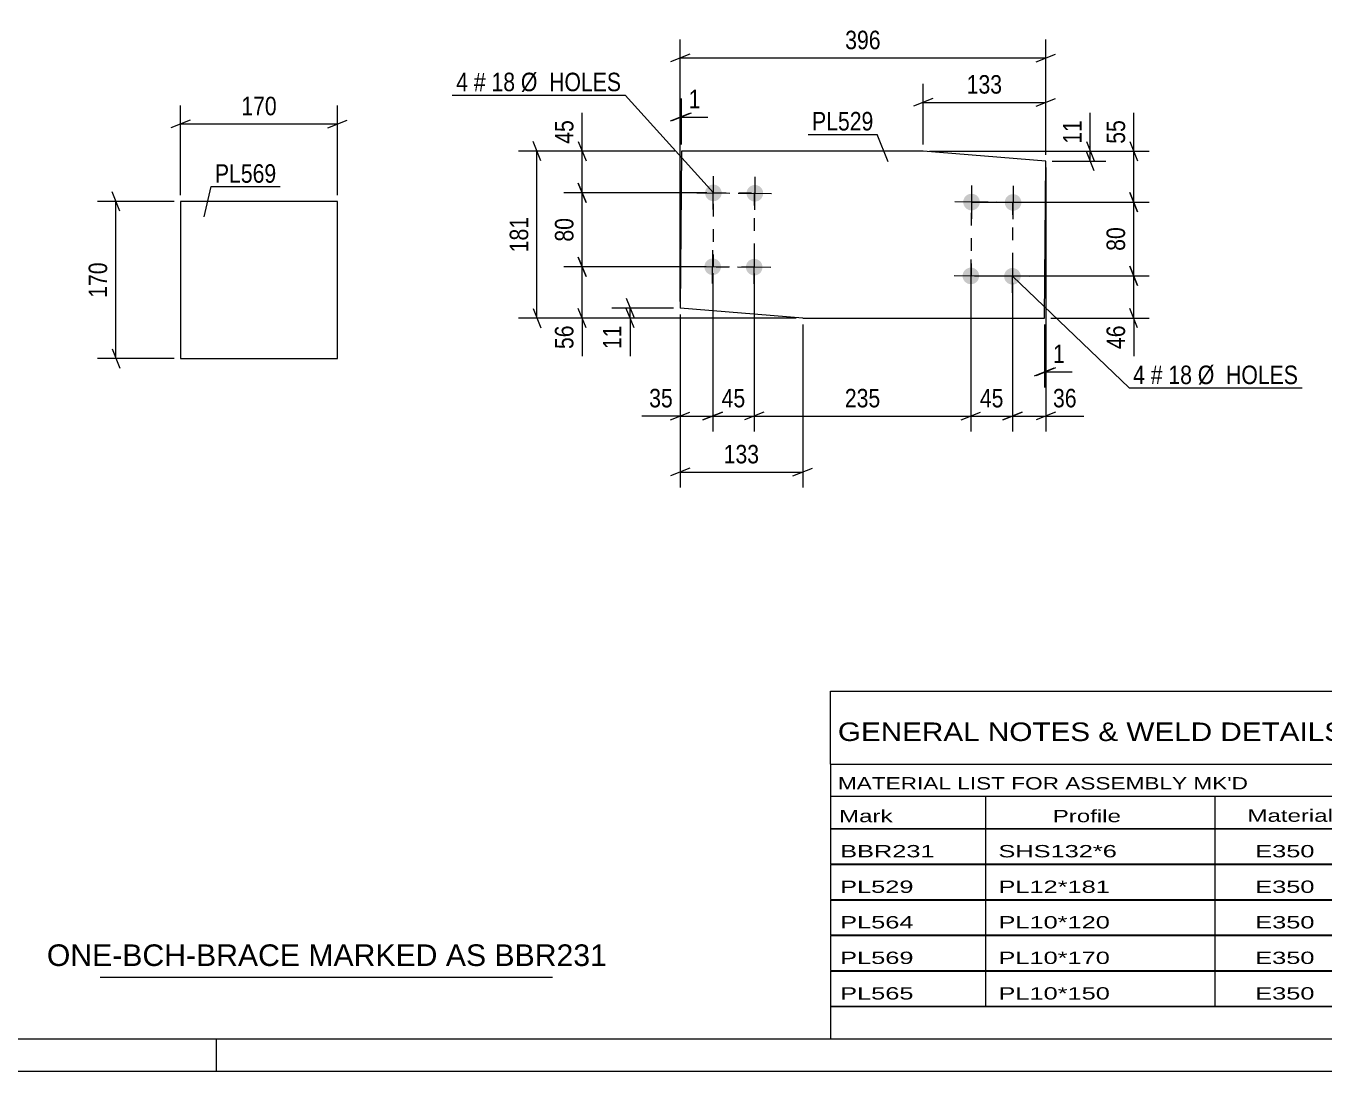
# Model space of a CAD drawing. Header units: millimetres. Extents: x 0 to 594, y 0 to 420.
# Drawn here: x 144.5 to 345.4, y 0 to 161.7 of the extents above; entities that cross this region are included whole.
import ezdxf

# ---------------------------------------------------------------- set-up
doc = ezdxf.new("R2010")
doc.units = ezdxf.units.MM
doc.linetypes.add('DXK_LINE_DOT2', pattern=[3.9198, 1.9599, -1.9599])
doc.styles.add('Arial', font='ARIAL.TTF', dxfattribs={"height": 0.2})
doc.styles.add('Arial Narrow', font='ARIALN.TTF', dxfattribs={"height": 0.2})

# ---------------------------------------------------------------- blocks, each defined once
blk = doc.blocks.new('Unknown-585637348-1126')
at = {"color": 5, "linetype": 'Continuous'}
for p, q in [((5, 5), (589, 5)), ((174, 0), (174, 5)), ((0, 0), (594, 0))]:
    blk.add_line(p, q, dxfattribs=at)
blk = doc.blocks.new('Part-585637348-6275 - 6274')
at = {"color": 2, "linetype": 'Continuous'}
for p, q in [((245.93, 142.33), (245.72, 118.05)), ((283.33, 142.33), (245.93, 142.33)), ((302.32, 140.77), (283.33, 142.33)), ((302.1, 116.48), (302.32, 140.77)), ((264.7, 116.48), (245.72, 118.05)), ((264.7, 116.48), (302.1, 116.48))]:
    blk.add_line(p, q, dxfattribs=at)
blk = doc.blocks.new('Bolt-585637348-6276 - 6274')
at = {"linetype": 'Continuous'}
for points in [[(290.82, 133.16, -1), (290.84, 135.73, -1)], [(297.25, 133.1, -1), (297.27, 135.67, -1)], [(290.72, 121.73, -1), (290.74, 124.3, -1)], [(297.15, 121.67, -1), (297.17, 124.24, -1)]]:
    blk.add_hatch(color=1, dxfattribs=at).paths.add_polyline_path(points)
at = {"color": 1, "linetype": 'Continuous'}
for p, q in [((290.85, 137.01), (290.81, 131.87)), ((297.28, 136.96), (297.24, 131.81)), ((293.4, 134.42), (288.26, 134.46)), ((299.83, 134.36), (294.69, 134.41)), ((290.75, 125.58), (290.71, 120.44)), ((297.18, 125.53), (297.14, 120.39)), ((293.3, 122.99), (288.16, 123.04)), ((299.73, 122.93), (294.59, 122.98))]:
    blk.add_line(p, q, dxfattribs=at)
blk = doc.blocks.new('Bolt-585637348-6277 - 6274')
at = {"linetype": 'Continuous'}
for points in [[(249.59, 135.87), (249.62, 136.14), (249.71, 136.39), (249.84, 136.62), (250.02, 136.82), (250.24, 136.98), (250.49, 137.09), (250.75, 137.14), (251.02, 137.14), (251.28, 137.08), (251.53, 136.97), (251.74, 136.81), (251.92, 136.61), (252.05, 136.37), (252.14, 136.12), (252.16, 135.85), (252.13, 135.58), (252.05, 135.33), (251.91, 135.09), (251.73, 134.9), (251.51, 134.74), (251.26, 134.63), (251, 134.58), (250.73, 134.58), (250.47, 134.64), (250.22, 134.75), (250.01, 134.91), (249.83, 135.11), (249.7, 135.35), (249.62, 135.6)], [(256.02, 135.81), (256.05, 136.08), (256.13, 136.34), (256.27, 136.57), (256.45, 136.77), (256.67, 136.92), (256.92, 137.03), (257.18, 137.08), (257.45, 137.08), (257.71, 137.02), (257.96, 136.91), (258.17, 136.75), (258.35, 136.55), (258.48, 136.32), (258.56, 136.06), (258.59, 135.79), (258.56, 135.52), (258.47, 135.27), (258.34, 135.04), (258.16, 134.84), (257.94, 134.68), (257.69, 134.58), (257.43, 134.52), (257.16, 134.53), (256.9, 134.58), (256.65, 134.7), (256.43, 134.85), (256.26, 135.06), (256.12, 135.29), (256.04, 135.55)], [(249.49, 124.44), (249.52, 124.71), (249.6, 124.96), (249.74, 125.2), (249.92, 125.39), (250.14, 125.55), (250.39, 125.66), (250.65, 125.71), (250.92, 125.71), (251.18, 125.65), (251.43, 125.54), (251.64, 125.38), (251.82, 125.18), (251.95, 124.94), (252.03, 124.69), (252.06, 124.42), (252.03, 124.15), (251.94, 123.9), (251.81, 123.67), (251.63, 123.47), (251.41, 123.31), (251.16, 123.21), (250.9, 123.15), (250.63, 123.15), (250.37, 123.21), (250.12, 123.32), (249.91, 123.48), (249.73, 123.68), (249.6, 123.92), (249.51, 124.18)], [(255.92, 124.39), (255.95, 124.65), (256.03, 124.91), (256.17, 125.14), (256.35, 125.34), (256.57, 125.49), (256.82, 125.6), (257.08, 125.65), (257.35, 125.65), (257.61, 125.59), (257.86, 125.48), (258.07, 125.32), (258.25, 125.12), (258.38, 124.89), (258.46, 124.63), (258.49, 124.36), (258.46, 124.1), (258.37, 123.84), (258.24, 123.61), (258.05, 123.41), (257.84, 123.26), (257.59, 123.15), (257.33, 123.09), (257.06, 123.1), (256.79, 123.16), (256.55, 123.27), (256.33, 123.43), (256.16, 123.63), (256.02, 123.86), (255.94, 124.12)]]:
    blk.add_hatch(color=1, dxfattribs=at).paths.add_polyline_path(points)
at = {"color": 1, "linetype": 'Continuous'}
for p, q in [((250.85, 133.29), (250.9, 138.43)), ((257.28, 133.23), (257.33, 138.37)), ((248.3, 135.88), (253.45, 135.84)), ((254.73, 135.83), (259.87, 135.78)), ((250.75, 121.86), (250.8, 127)), ((257.18, 121.8), (257.23, 126.95)), ((248.2, 124.45), (253.35, 124.41)), ((254.63, 124.4), (259.77, 124.35))]:
    blk.add_line(p, q, dxfattribs=at)
blk = doc.blocks.new('Part-585637348-1553 - 1537')
at = {"color": 2, "linetype": 'Continuous'}
for p, q in [((168.42, 134.52), (168.41, 110.23)), ((192.7, 134.52), (168.42, 134.52)), ((192.7, 110.23), (192.7, 134.52)), ((168.41, 110.23), (192.7, 110.23))]:
    blk.add_line(p, q, dxfattribs=at)
blk = doc.blocks.new('Rectangle-585637348-6721 - 6274')
at = {"color": 1, "linetype": 'DXK_LINE_DOT2'}
blk.add_lwpolyline([(250.88, 135.86), (257.2, 135.86), (257.2, 124.37), (250.88, 124.37), (250.88, 135.86)], close=True, dxfattribs=at)
blk = doc.blocks.new('Rectangle-585637348-6728 - 6274')
at = {"color": 1, "linetype": 'DXK_LINE_DOT2'}
blk.add_lwpolyline([(290.83, 134.44), (297.16, 134.44), (297.16, 122.96), (290.83, 122.96), (290.83, 134.44)], close=True, dxfattribs=at)
blk = doc.blocks.new('StraightDimension-585637348-6670 - 6274')
at = {"color": 7, "linetype": 'Continuous'}
for p, q in [((302.32, 139.77), (302.32, 98.93)), ((297.16, 121.96), (297.16, 98.93)), ((295.66, 100.73), (298.66, 101.93)), ((297.16, 101.33), (302.32, 101.33)), ((303.82, 101.93), (300.82, 100.73))]:
    blk.add_line(p, q, dxfattribs=at)
at = {"color": 0}
blk.add_wipeout([(307.7, 102.08), (307.7, 106.28), (302.84, 106.28), (302.84, 102.08)], dxfattribs=at)
at = {"color": 7, "linetype": 'Continuous'}
blk.add_line((302.32, 101.33), (308.22, 101.33), dxfattribs=at)
blk.add_line((302.32, 101.33), (308.22, 101.33), dxfattribs=at)
at = {"color": 3, "style": 'Arial Narrow'}
blk.add_text('36', height=2.863, dxfattribs=at).set_placement((303.44, 102.68))
blk = doc.blocks.new('StraightDimension-585637348-6341 - 6274')
at = {"color": 7, "linetype": 'Continuous'}
for p, q in [((224.17, 140.83), (222.97, 143.83)), ((244.93, 142.33), (220.72, 142.33)), ((223.57, 116.48), (223.57, 142.33)), ((222.97, 117.98), (224.17, 114.98)), ((263.7, 116.48), (220.72, 116.48))]:
    blk.add_line(p, q, dxfattribs=at)
at = {"color": 0}
blk.add_wipeout([(222.82, 132.75), (218.62, 132.75), (218.62, 126.07), (222.82, 126.07)], dxfattribs=at)
at = {"color": 3, "style": 'Arial Narrow'}
blk.add_text('181', height=2.863, rotation=90.0002, dxfattribs=at).set_placement((222.22, 126.67))
blk = doc.blocks.new('StraightDimension-585637348-6281 - 6274')
at = {"color": 7, "linetype": 'Continuous'}
for p, q in [((283.33, 143.33), (283.33, 152.72)), ((302.32, 141.77), (302.32, 152.72)), ((284.83, 150.47), (281.83, 149.27)), ((283.33, 149.87), (302.32, 149.87)), ((300.82, 149.27), (303.82, 150.47))]:
    blk.add_line(p, q, dxfattribs=at)
at = {"color": 0}
blk.add_wipeout([(296.17, 150.62), (296.17, 154.82), (289.48, 154.82), (289.48, 150.62)], dxfattribs=at)
at = {"color": 3, "style": 'Arial Narrow'}
blk.add_text('133', height=2.863, dxfattribs=at).set_placement((290.08, 151.22))
blk = doc.blocks.new('StraightDimension-585637348-6285 - 6274')
at = {"color": 7, "linetype": 'Continuous'}
for p, q in [((245.72, 119.05), (245.72, 150.45)), ((245.93, 143.33), (245.93, 150.45)), ((244.22, 147), (247.22, 148.2)), ((247.43, 148.2), (244.43, 147)), ((245.72, 147.6), (245.93, 147.6))]:
    blk.add_line(p, q, dxfattribs=at)
at = {"color": 0}
blk.add_wipeout([(249.49, 148.35), (249.49, 152.55), (246.46, 152.55), (246.46, 148.35)], dxfattribs=at)
at = {"color": 7, "linetype": 'Continuous'}
blk.add_line((245.93, 147.6), (250.01, 147.6), dxfattribs=at)
blk.add_line((245.93, 147.6), (250.01, 147.6), dxfattribs=at)
at = {"color": 3, "style": 'Arial Narrow'}
blk.add_text('1', height=2.86, dxfattribs=at).set_placement((247.06, 148.95))
blk = doc.blocks.new('StraightDimension-585637348-6671 - 6274')
at = {"color": 7, "linetype": 'Continuous'}
for p, q in [((290.73, 122.01), (290.73, 98.93)), ((297.16, 121.96), (297.16, 98.93)), ((289.23, 100.73), (292.23, 101.93)), ((290.73, 101.33), (297.16, 101.33)), ((298.66, 101.93), (295.66, 100.73))]:
    blk.add_line(p, q, dxfattribs=at)
at = {"color": 0}
blk.add_wipeout([(296.37, 102.08), (296.37, 106.28), (291.52, 106.28), (291.52, 102.08)], dxfattribs=at)
at = {"color": 3, "style": 'Arial Narrow'}
blk.add_text('45', height=2.863, dxfattribs=at).set_placement((292.12, 102.68))
blk = doc.blocks.new('StraightDimension-585637348-6289 - 6274')
at = {"color": 7, "linetype": 'Continuous'}
for p, q in [((302.32, 139.77), (302.32, 105.77)), ((302.1, 115.48), (302.1, 105.77)), ((300.6, 107.57), (303.6, 108.77)), ((303.82, 108.77), (300.82, 107.57)), ((302.1, 108.17), (302.32, 108.17))]:
    blk.add_line(p, q, dxfattribs=at)
at = {"color": 0}
blk.add_wipeout([(305.87, 108.92), (305.87, 113.12), (302.84, 113.12), (302.84, 108.92)], dxfattribs=at)
at = {"color": 7, "linetype": 'Continuous'}
blk.add_line((302.32, 108.17), (306.39, 108.17), dxfattribs=at)
blk.add_line((302.32, 108.17), (306.39, 108.17), dxfattribs=at)
at = {"color": 3, "style": 'Arial Narrow'}
blk.add_text('1', height=2.86, dxfattribs=at).set_placement((303.44, 109.52))
blk = doc.blocks.new('StraightDimension-585637348-6606 - 6274')
at = {"color": 7, "linetype": 'Continuous'}
for p, q in [((315.34, 135.94), (316.54, 132.94)), ((291.83, 134.44), (318.34, 134.44)), ((315.94, 123.01), (315.94, 134.44)), ((291.73, 123.01), (318.34, 123.01)), ((316.54, 121.51), (315.34, 124.51))]:
    blk.add_line(p, q, dxfattribs=at)
at = {"color": 0}
blk.add_wipeout([(315.19, 131.16), (310.99, 131.16), (310.99, 126.3), (315.19, 126.3)], dxfattribs=at)
at = {"color": 3, "style": 'Arial Narrow'}
blk.add_text('80', height=2.863, rotation=90.0002, dxfattribs=at).set_placement((314.59, 126.9))
blk = doc.blocks.new('StraightDimension-585637348-6293 - 6274')
at = {"color": 7, "linetype": 'Continuous'}
for p, q in [((245.72, 117.05), (245.72, 90.26)), ((264.7, 115.48), (264.7, 90.26)), ((247.22, 93.26), (244.22, 92.06)), ((245.72, 92.66), (264.7, 92.66)), ((263.2, 92.06), (266.2, 93.26))]:
    blk.add_line(p, q, dxfattribs=at)
at = {"color": 0}
blk.add_wipeout([(258.55, 93.41), (258.55, 97.61), (251.87, 97.61), (251.87, 93.41)], dxfattribs=at)
at = {"color": 3, "style": 'Arial Narrow'}
blk.add_text('133', height=2.863, dxfattribs=at).set_placement((252.47, 94.01))
blk = doc.blocks.new('StraightDimension-585637348-6297 - 6274')
at = {"color": 7, "linetype": 'Continuous'}
for p, q in [((237.4, 119.55), (238.6, 116.55)), ((244.72, 118.05), (235.15, 118.05)), ((238.6, 114.98), (237.4, 117.98)), ((238, 116.48), (238, 118.05)), ((263.7, 116.48), (235.15, 116.48))]:
    blk.add_line(p, q, dxfattribs=at)
at = {"color": 0}
blk.add_wipeout([(237.25, 115.96), (233.05, 115.96), (233.05, 111.1), (237.25, 111.1)], dxfattribs=at)
at = {"color": 7, "linetype": 'Continuous'}
blk.add_line((238, 116.48), (238, 110.58), dxfattribs=at)
blk.add_line((238, 116.48), (238, 110.58), dxfattribs=at)
at = {"color": 3, "style": 'Arial Narrow'}
blk.add_text('11', height=2.863, rotation=90.0002, dxfattribs=at).set_placement((236.65, 111.7))
blk = doc.blocks.new('StraightDimension-585637348-6550 - 6274')
at = {"color": 7, "linetype": 'Continuous'}
for p, q in [((229.97, 125.93), (231.17, 122.93)), ((249.77, 124.43), (227.72, 124.43)), ((230.57, 116.48), (230.57, 124.43)), ((231.17, 114.98), (229.97, 117.98)), ((263.7, 116.48), (227.72, 116.48))]:
    blk.add_line(p, q, dxfattribs=at)
at = {"color": 0}
blk.add_wipeout([(229.82, 115.96), (225.62, 115.96), (225.62, 111.1), (229.82, 111.1)], dxfattribs=at)
at = {"color": 7, "linetype": 'Continuous'}
blk.add_line((230.57, 116.48), (230.57, 110.58), dxfattribs=at)
blk.add_line((230.57, 116.48), (230.57, 110.58), dxfattribs=at)
at = {"color": 3, "style": 'Arial Narrow'}
blk.add_text('56', height=2.863, rotation=90.0002, dxfattribs=at).set_placement((229.22, 111.7))
blk = doc.blocks.new('StraightDimension-585637348-6301 - 6274')
at = {"color": 7, "linetype": 'Continuous'}
for p, q in [((308.61, 143.83), (309.81, 140.83)), ((284.33, 142.33), (311.61, 142.33)), ((303.32, 140.77), (311.61, 140.77)), ((309.81, 139.27), (308.61, 142.27)), ((309.21, 140.77), (309.21, 142.33))]:
    blk.add_line(p, q, dxfattribs=at)
at = {"color": 0}
blk.add_wipeout([(308.46, 147.71), (304.26, 147.71), (304.26, 142.86), (308.46, 142.86)], dxfattribs=at)
at = {"color": 7, "linetype": 'Continuous'}
blk.add_line((309.21, 142.33), (309.21, 148.24), dxfattribs=at)
blk.add_line((309.21, 142.33), (309.21, 148.24), dxfattribs=at)
at = {"color": 3, "style": 'Arial Narrow'}
blk.add_text('11', height=2.863, rotation=90.0002, dxfattribs=at).set_placement((307.86, 143.46))
blk = doc.blocks.new('StraightDimension-585637348-6321 - 6274')
at = {"color": 7, "linetype": 'Continuous'}
for p, q in [((245.72, 119.05), (245.72, 159.59)), ((302.32, 141.77), (302.32, 159.59)), ((247.22, 157.34), (244.22, 156.14)), ((245.72, 156.74), (302.32, 156.74)), ((300.82, 156.14), (303.82, 157.34))]:
    blk.add_line(p, q, dxfattribs=at)
at = {"color": 0}
blk.add_wipeout([(277.36, 157.49), (277.36, 161.69), (270.68, 161.69), (270.68, 157.49)], dxfattribs=at)
at = {"color": 3, "style": 'Arial Narrow'}
blk.add_text('396', height=2.863, dxfattribs=at).set_placement((271.28, 158.09))
blk = doc.blocks.new('StraightDimension-585637348-6548 - 6274')
at = {"color": 7, "linetype": 'Continuous'}
for p, q in [((229.97, 143.83), (231.17, 140.83)), ((244.93, 142.33), (227.72, 142.33)), ((230.57, 135.86), (230.57, 142.33)), ((231.17, 134.36), (229.97, 137.36)), ((249.88, 135.86), (227.72, 135.86))]:
    blk.add_line(p, q, dxfattribs=at)
at = {"color": 0}
blk.add_wipeout([(229.82, 147.71), (225.62, 147.71), (225.62, 142.86), (229.82, 142.86)], dxfattribs=at)
at = {"color": 7, "linetype": 'Continuous'}
blk.add_line((230.57, 142.33), (230.57, 148.24), dxfattribs=at)
blk.add_line((230.57, 142.33), (230.57, 148.24), dxfattribs=at)
at = {"color": 3, "style": 'Arial Narrow'}
blk.add_text('45', height=2.863, rotation=90.0002, dxfattribs=at).set_placement((229.22, 143.46))
blk = doc.blocks.new('StraightDimension-585637348-6549 - 6274')
at = {"color": 7, "linetype": 'Continuous'}
for p, q in [((229.97, 137.36), (231.17, 134.36)), ((249.88, 135.86), (227.72, 135.86)), ((230.57, 124.43), (230.57, 135.86)), ((231.17, 122.93), (229.97, 125.93)), ((249.77, 124.43), (227.72, 124.43))]:
    blk.add_line(p, q, dxfattribs=at)
at = {"color": 0}
blk.add_wipeout([(229.82, 132.57), (225.62, 132.57), (225.62, 127.72), (229.82, 127.72)], dxfattribs=at)
at = {"color": 3, "style": 'Arial Narrow'}
blk.add_text('80', height=2.863, rotation=90.0002, dxfattribs=at).set_placement((229.22, 128.32))
blk = doc.blocks.new('StraightDimension-585637348-6605 - 6274')
at = {"color": 7, "linetype": 'Continuous'}
for p, q in [((315.34, 143.83), (316.54, 140.83)), ((284.33, 142.33), (318.34, 142.33)), ((315.94, 134.44), (315.94, 142.33)), ((316.54, 132.94), (315.34, 135.94)), ((291.83, 134.44), (318.34, 134.44))]:
    blk.add_line(p, q, dxfattribs=at)
at = {"color": 0}
blk.add_wipeout([(315.19, 147.71), (310.99, 147.71), (310.99, 142.86), (315.19, 142.86)], dxfattribs=at)
at = {"color": 7, "linetype": 'Continuous'}
blk.add_line((315.94, 142.33), (315.94, 148.24), dxfattribs=at)
blk.add_line((315.94, 142.33), (315.94, 148.24), dxfattribs=at)
at = {"color": 3, "style": 'Arial Narrow'}
blk.add_text('55', height=2.863, rotation=90.0002, dxfattribs=at).set_placement((314.59, 143.46))
blk = doc.blocks.new('StraightDimension-585637348-6607 - 6274')
at = {"color": 7, "linetype": 'Continuous'}
for p, q in [((291.73, 123.01), (318.34, 123.01)), ((315.34, 124.51), (316.54, 121.51)), ((315.94, 116.48), (315.94, 123.01)), ((316.54, 114.98), (315.34, 117.98)), ((303.1, 116.48), (318.34, 116.48))]:
    blk.add_line(p, q, dxfattribs=at)
at = {"color": 0}
blk.add_wipeout([(315.19, 115.96), (310.99, 115.96), (310.99, 111.1), (315.19, 111.1)], dxfattribs=at)
at = {"color": 7, "linetype": 'Continuous'}
blk.add_line((315.94, 116.48), (315.94, 110.58), dxfattribs=at)
blk.add_line((315.94, 116.48), (315.94, 110.58), dxfattribs=at)
at = {"color": 3, "style": 'Arial Narrow'}
blk.add_text('46', height=2.863, rotation=90.0002, dxfattribs=at).set_placement((314.59, 111.7))
blk = doc.blocks.new('StraightDimension-585637348-6672 - 6274')
at = {"color": 7, "linetype": 'Continuous'}
for p, q in [((257.2, 123.37), (257.2, 98.93)), ((290.73, 122.01), (290.73, 98.93)), ((258.7, 101.93), (255.7, 100.73)), ((257.2, 101.33), (290.73, 101.33)), ((289.23, 100.73), (292.23, 101.93))]:
    blk.add_line(p, q, dxfattribs=at)
at = {"color": 0}
blk.add_wipeout([(277.31, 102.08), (277.31, 106.28), (270.63, 106.28), (270.63, 102.08)], dxfattribs=at)
at = {"color": 3, "style": 'Arial Narrow'}
blk.add_text('235', height=2.863, dxfattribs=at).set_placement((271.23, 102.68))
blk = doc.blocks.new('StraightDimension-585637348-6673 - 6274')
at = {"color": 7, "linetype": 'Continuous'}
for p, q in [((250.77, 123.43), (250.77, 98.93)), ((257.2, 123.37), (257.2, 98.93)), ((249.27, 100.73), (252.27, 101.93)), ((250.77, 101.33), (257.2, 101.33)), ((258.7, 101.93), (255.7, 100.73))]:
    blk.add_line(p, q, dxfattribs=at)
at = {"color": 0}
blk.add_wipeout([(256.42, 102.08), (256.42, 106.28), (251.56, 106.28), (251.56, 102.08)], dxfattribs=at)
at = {"color": 3, "style": 'Arial Narrow'}
blk.add_text('45', height=2.863, dxfattribs=at).set_placement((252.16, 102.68))
blk = doc.blocks.new('StraightDimension-585637348-6674 - 6274')
at = {"color": 7, "linetype": 'Continuous'}
for p, q in [((250.77, 123.43), (250.77, 98.93)), ((245.72, 117.05), (245.72, 98.93)), ((244.22, 100.73), (247.22, 101.93)), ((245.72, 101.33), (250.77, 101.33)), ((252.27, 101.93), (249.27, 100.73))]:
    blk.add_line(p, q, dxfattribs=at)
at = {"color": 0}
blk.add_wipeout([(245.19, 102.08), (245.19, 106.28), (240.34, 106.28), (240.34, 102.08)], dxfattribs=at)
at = {"color": 7, "linetype": 'Continuous'}
blk.add_line((245.72, 101.33), (239.81, 101.33), dxfattribs=at)
blk.add_line((245.72, 101.33), (239.81, 101.33), dxfattribs=at)
at = {"color": 3, "style": 'Arial Narrow'}
blk.add_text('35', height=2.863, dxfattribs=at).set_placement((240.94, 102.68))
blk = doc.blocks.new('StraightDimension-585637348-1555 - 1537')
at = {"color": 7, "linetype": 'Continuous'}
for p, q in [((168.42, 135.52), (168.42, 149.37)), ((192.7, 135.52), (192.7, 149.37)), ((169.92, 147.12), (166.92, 145.92)), ((191.2, 145.92), (194.2, 147.12)), ((168.42, 146.52), (192.7, 146.52))]:
    blk.add_line(p, q, dxfattribs=at)
at = {"color": 0}
blk.add_wipeout([(183.9, 147.27), (183.9, 151.47), (177.22, 151.47), (177.22, 147.27)], dxfattribs=at)
at = {"color": 3, "style": 'Arial Narrow'}
blk.add_text('170', height=2.863, dxfattribs=at).set_placement((177.82, 147.87))
blk = doc.blocks.new('StraightDimension-585637348-1566 - 1537')
at = {"color": 7, "linetype": 'Continuous'}
for p, q in [((159.01, 133.02), (157.81, 136.02)), ((167.42, 134.52), (155.56, 134.52)), ((158.41, 110.23), (158.41, 134.52)), ((157.81, 111.73), (159.01, 108.73)), ((167.41, 110.23), (155.56, 110.23))]:
    blk.add_line(p, q, dxfattribs=at)
at = {"color": 0}
blk.add_wipeout([(157.66, 125.72), (153.46, 125.72), (153.46, 119.03), (157.66, 119.03)], dxfattribs=at)
at = {"color": 3, "style": 'Arial Narrow'}
blk.add_text('170', height=2.863, rotation=90.0002, dxfattribs=at).set_placement((157.06, 119.63))
blk = doc.blocks.new('Unknown-585637348-6826')
at = {"color": 7, "linetype": 'Continuous'}
for p, q in [((269, 58.75), (429, 58.75)), ((269, 47.5), (269, 58.75)), ((429, 58.75), (429, 47.5)), ((269, 47.5), (429, 47.5)), ((269, 47.5), (269, 42.5)), ((429, 47.5), (429, 42.5)), ((269, 42.5), (429, 42.5)), ((269, 42.5), (269, 37.5)), ((293, 42.5), (293, 37.5)), ((328.5, 42.5), (328.5, 37.5)), ((354.5, 42.5), (354.5, 37.5)), ((367.5, 42.5), (367.5, 37.5)), ((385, 42.5), (385, 37.5)), ((407, 42.5), (407, 37.5)), ((429, 42.5), (429, 37.5)), ((269, 37.5), (429, 37.5)), ((269, 37.45), (269, 32.05)), ((269, 37.45), (429, 37.45)), ((293, 37.5), (293, 32)), ((328.5, 37.5), (328.5, 32)), ((354.5, 37.5), (354.5, 32)), ((367.5, 37.5), (367.5, 32)), ((385, 37.5), (385, 32)), ((407, 37.5), (407, 32)), ((429, 37.45), (429, 32.05)), ((269, 32.05), (429, 32.05)), ((269, 31.95), (269, 26.55)), ((269, 31.95), (429, 31.95)), ((293, 32), (293, 26.5)), ((328.5, 32), (328.5, 26.5)), ((354.5, 32), (354.5, 26.5)), ((367.5, 32), (367.5, 26.5)), ((385, 32), (385, 26.5)), ((407, 32), (407, 26.5)), ((429, 31.95), (429, 26.55)), ((269, 26.55), (429, 26.55)), ((269, 26.45), (269, 21.05)), ((269, 26.45), (429, 26.45)), ((293, 26.5), (293, 21)), ((328.5, 26.5), (328.5, 21)), ((354.5, 26.5), (354.5, 21)), ((367.5, 26.5), (367.5, 21)), ((385, 26.5), (385, 21)), ((407, 26.5), (407, 21)), ((429, 26.45), (429, 21.05)), ((269, 21.05), (429, 21.05)), ((269, 20.95), (269, 15.55)), ((269, 20.95), (429, 20.95)), ((293, 21), (293, 15.5)), ((328.5, 21), (328.5, 15.5)), ((354.5, 21), (354.5, 15.5)), ((367.5, 21), (367.5, 15.5)), ((385, 21), (385, 15.5)), ((407, 21), (407, 15.5)), ((429, 20.95), (429, 15.55)), ((269, 15.55), (429, 15.55)), ((269, 15.45), (269, 10.05)), ((269, 15.45), (429, 15.45)), ((293, 15.5), (293, 10)), ((328.5, 15.5), (328.5, 10)), ((354.5, 15.5), (354.5, 10)), ((367.5, 15.5), (367.5, 10)), ((385, 15.5), (385, 10)), ((407, 15.5), (407, 10)), ((429, 15.45), (429, 10.05)), ((269, 10.05), (429, 10.05)), ((269, 10), (429, 10)), ((269, 10), (269, 5)), ((385, 10), (385, 5)), ((407, 10), (407, 5)), ((429, 10), (429, 5)), ((269, 5), (429, 5))]:
    blk.add_line(p, q, dxfattribs=at)
at = {"color": 7, "style": 'Arial Narrow'}
for s, height, width, p in [('GENERAL NOTES & WELD DETAILS :', 2.8633, 1.4, (270.15, 51.06)), ('REFER TYP DRAWING TYP-01', 1.9089, 1.6, (353.7, 51.16)), ("MATERIAL LIST FOR ASSEMBLY MK'D", 1.9089, 1.6, (270.15, 43.56)), ('BBR231', 1.909, 1.794707, (361.48, 43.47)), ('1', 1.91, 1.794707, (391.08, 43.56)), ('No. Required', 1.9089, 1.6, (400.41, 43.56)), ('Mark', 1.909, 1.7, (270.34, 38.5)), ('Profile', 1.909, 1.7, (303.41, 38.5)), ('Material', 1.909, 1.7, (333.54, 38.56)), ('No.', 1.909, 1.7, (358.5, 38.56)), ('Length', 1.909, 1.7, (369, 38.56)), ('Area', 1.909, 1.7, (391.5, 38.56)), ('Weight', 1.909, 1.7, (411, 38.56))]:
    blk.add_text(s, height=height, dxfattribs=dict(at, width=width)).set_placement(p)
at = {"color": 7, "linetype": 'Continuous', "style": 'Arial Narrow'}
for s, height, width, p in [('BBR231', 1.909, 1.794707, (270.5, 33.06)), ('SHS132*6', 1.909, 1.794707, (295, 33.06)), ('E350', 1.909, 1.794707, (334.74, 33.06)), ('1', 1.91, 1.794707, (358.86, 33.06)), ('2092', 1.909, 1.794707, (371.58, 33.06)), ('1.1', 1.909, 1.794707, (395.32, 33.06)), ('49.4', 1.909, 1.794707, (414.14, 33.06)), ('PL529', 1.909, 1.794707, (270.5, 27.56)), ('PL12*181', 1.909, 1.794707, (295, 27.56)), ('E350', 1.909, 1.794707, (334.74, 27.56)), ('1', 1.91, 1.794707, (358.86, 27.56)), ('396', 1.909, 1.794707, (373.77, 27.56)), ('0.2', 1.909, 1.794707, (395.32, 27.56)), ('6.6', 1.909, 1.794707, (416.33, 27.56)), ('PL564', 1.909, 1.794707, (270.5, 22.06)), ('PL10*120', 1.909, 1.794707, (295, 22.06)), ('E350', 1.909, 1.794707, (334.74, 22.06)), ('4', 1.91, 1.794707, (358.86, 22.06)), ('150', 1.909, 1.794707, (373.77, 22.06)), ('0.0', 1.909, 1.794707, (395.32, 22.06)), ('5.7', 1.909, 1.794707, (416.33, 22.06)), ('PL569', 1.909, 1.794707, (270.5, 16.56)), ('PL10*170', 1.909, 1.794707, (295, 16.56)), ('E350', 1.909, 1.794707, (334.74, 16.56)), ('1', 1.91, 1.794707, (358.86, 16.56)), ('170', 1.909, 1.794707, (373.77, 16.56)), ('0.1', 1.909, 1.794707, (395.32, 16.56)), ('2.3', 1.909, 1.794707, (416.33, 16.56)), ('PL565', 1.909, 1.794707, (270.5, 11.06)), ('PL10*150', 1.909, 1.794707, (295, 11.06)), ('E350', 1.909, 1.794707, (334.74, 11.06)), ('1', 1.91, 1.794707, (358.86, 11.06)), ('150', 1.909, 1.794707, (373.77, 11.06)), ('0.1', 1.909, 1.794707, (395.32, 11.06)), ('1.8', 1.909, 1.794707, (416.33, 11.06)), ('Total', 1.909, 1.7, (371.33, 6.5)), ('1.5', 1.909, 1.794707, (394.83, 6.5)), ('65.7', 1.909, 1.794707, (414.14, 6.5))]:
    blk.add_text(s, height=height, dxfattribs=dict(at, width=width)).set_placement(p)
blk = doc.blocks.new('Unknown-585637348-6827')
at = {"color": 7, "linetype": 'Continuous'}
blk.add_line((156, 14.5), (226, 14.5), dxfattribs=at)
at = {"color": 7, "style": 'Arial'}
blk.add_text('ONE-BCH-BRACE MARKED AS BBR231', height=3.3428, dxfattribs=at).set_placement((147.73, 16.25))
blk = doc.blocks.new('Mark-585637348-6371 - 6274')
at = {"color": 0}
blk.add_wipeout([(317.67, 106.28), (317.67, 109.28), (315.84, 109.28), (315.84, 106.28)], dxfattribs=at)
blk.add_wipeout([(317.67, 106.28), (317.67, 109.28), (315.84, 109.28), (315.84, 106.28)], dxfattribs=at)
at = {"color": 7, "linetype": 'Continuous'}
blk.add_line((297.16, 122.96), (315.24, 105.68), dxfattribs=at)
at = {"color": 0}
blk.add_wipeout([(320.4, 106.28), (320.4, 109.28), (318.57, 109.28), (318.57, 106.28)], dxfattribs=at)
blk.add_wipeout([(320.4, 106.28), (320.4, 109.28), (318.57, 109.28), (318.57, 106.28)], dxfattribs=at)
at = {"color": 3, "style": 'Arial Narrow'}
blk.add_text('4', height=2.86, dxfattribs=at).set_placement((315.84, 106.28))
at = {"color": 0}
blk.add_wipeout([(324.95, 106.28), (324.95, 109.28), (321.3, 109.28), (321.3, 106.28)], dxfattribs=at)
blk.add_wipeout([(324.95, 106.28), (324.95, 109.28), (321.3, 109.28), (321.3, 106.28)], dxfattribs=at)
at = {"color": 3, "style": 'Arial Narrow'}
for s, height, p in [('#', 2.86, (318.57, 106.28)), ('18', 2.863, (321.3, 106.28))]:
    blk.add_text(s, height=height, dxfattribs=at).set_placement(p)
at = {"color": 0}
blk.add_wipeout([(341.38, 106.28), (341.38, 109.28), (325.85, 109.28), (325.85, 106.28)], dxfattribs=at)
blk.add_wipeout([(341.38, 106.28), (341.38, 109.28), (325.85, 109.28), (325.85, 106.28)], dxfattribs=at)
at = {"color": 7, "linetype": 'Continuous'}
blk.add_line((315.24, 105.68), (341.98, 105.68), dxfattribs=at)
at = {"color": 3, "style": 'Arial Narrow'}
blk.add_text('Ø  HOLES', height=2.863, dxfattribs=at).set_placement((325.85, 106.28))
blk = doc.blocks.new('Mark-585637348-6372 - 6274')
at = {"color": 0}
blk.add_wipeout([(212.91, 151.59), (212.91, 154.59), (211.08, 154.59), (211.08, 151.59)], dxfattribs=at)
blk.add_wipeout([(212.91, 151.59), (212.91, 154.59), (211.08, 154.59), (211.08, 151.59)], dxfattribs=at)
blk.add_wipeout([(215.64, 151.59), (215.64, 154.59), (213.81, 154.59), (213.81, 151.59)], dxfattribs=at)
blk.add_wipeout([(215.64, 151.59), (215.64, 154.59), (213.81, 154.59), (213.81, 151.59)], dxfattribs=at)
at = {"color": 3, "style": 'Arial Narrow'}
blk.add_text('4', height=2.86, dxfattribs=at).set_placement((211.08, 151.59))
at = {"color": 0}
blk.add_wipeout([(220.19, 151.59), (220.19, 154.59), (216.54, 154.59), (216.54, 151.59)], dxfattribs=at)
blk.add_wipeout([(220.19, 151.59), (220.19, 154.59), (216.54, 154.59), (216.54, 151.59)], dxfattribs=at)
at = {"color": 3, "style": 'Arial Narrow'}
for s, height, p in [('#', 2.86, (213.81, 151.59)), ('18', 2.863, (216.54, 151.59))]:
    blk.add_text(s, height=height, dxfattribs=at).set_placement(p)
at = {"color": 0}
blk.add_wipeout([(236.62, 151.59), (236.62, 154.59), (221.09, 154.59), (221.09, 151.59)], dxfattribs=at)
blk.add_wipeout([(236.62, 151.59), (236.62, 154.59), (221.09, 154.59), (221.09, 151.59)], dxfattribs=at)
at = {"color": 7, "linetype": 'Continuous'}
for p in [(210.48, 150.99), (250.88, 135.86)]:
    blk.add_line(p, (237.22, 150.99), dxfattribs=at)
at = {"color": 3, "style": 'Arial Narrow'}
blk.add_text('Ø  HOLES', height=2.863, dxfattribs=at).set_placement((221.09, 151.59))
blk = doc.blocks.new('Mark-585637348-6368 - 6274')
at = {"color": 0}
blk.add_wipeout([(275.65, 145.52), (275.65, 148.52), (266.15, 148.52), (266.15, 145.52)], dxfattribs=at)
blk.add_wipeout([(275.65, 145.52), (275.65, 148.52), (266.15, 148.52), (266.15, 145.52)], dxfattribs=at)
at = {"color": 30, "linetype": 'Continuous'}
for p in [(265.55, 144.92), (277.94, 140.64)]:
    blk.add_line(p, (276.25, 144.92), dxfattribs=at)
at = {"color": 3, "style": 'Arial Narrow'}
blk.add_text('PL529', height=2.863, dxfattribs=at).set_placement((266.15, 145.52))
blk = doc.blocks.new('Mark-585637348-1549 - 1537')
at = {"color": 0}
blk.add_wipeout([(183.25, 137.43), (183.25, 140.43), (173.74, 140.43), (173.74, 137.43)], dxfattribs=at)
blk.add_wipeout([(183.25, 137.43), (183.25, 140.43), (173.74, 140.43), (173.74, 137.43)], dxfattribs=at)
at = {"color": 30, "linetype": 'Continuous'}
for p, q in [((172.09, 132.15), (173.14, 136.83)), ((173.14, 136.83), (183.85, 136.83))]:
    blk.add_line(p, q, dxfattribs=at)
at = {"color": 3, "style": 'Arial Narrow'}
blk.add_text('PL569', height=2.863, dxfattribs=at).set_placement((173.74, 137.43))

msp = doc.modelspace()

# ---------------------------------------------------------------- block references
for name in ['Unknown-585637348-1126', 'Part-585637348-6275 - 6274', 'Bolt-585637348-6277 - 6274', 'Bolt-585637348-6276 - 6274', 'Rectangle-585637348-6721 - 6274', 'Part-585637348-1553 - 1537', 'Rectangle-585637348-6728 - 6274', 'Unknown-585637348-6826', 'Unknown-585637348-6827']:
    msp.add_blockref(name, (0, 0))

# ---------------------------------------------------------------- next in the draw order: block references
for name in ['StraightDimension-585637348-6281 - 6274', 'StraightDimension-585637348-1555 - 1537', 'StraightDimension-585637348-6341 - 6274', 'StraightDimension-585637348-6670 - 6274']:
    msp.add_blockref(name, (0, 0))

# ---------------------------------------------------------------- next in the draw order: block references
for name in ['StraightDimension-585637348-6285 - 6274', 'Mark-585637348-1549 - 1537', 'StraightDimension-585637348-6289 - 6274', 'StraightDimension-585637348-1566 - 1537', 'StraightDimension-585637348-6671 - 6274', 'StraightDimension-585637348-6293 - 6274']:
    msp.add_blockref(name, (0, 0))

# ---------------------------------------------------------------- next in the draw order: block references
for name in ['StraightDimension-585637348-6301 - 6274', 'StraightDimension-585637348-6606 - 6274', 'StraightDimension-585637348-6297 - 6274']:
    msp.add_blockref(name, (0, 0))

# ---------------------------------------------------------------- next in the draw order: block references
msp.add_blockref('StraightDimension-585637348-6550 - 6274', (0, 0))

# ---------------------------------------------------------------- next in the draw order: block references
msp.add_blockref('StraightDimension-585637348-6321 - 6274', (0, 0))

# ---------------------------------------------------------------- next in the draw order: block references
for name in ['StraightDimension-585637348-6548 - 6274', 'Mark-585637348-6368 - 6274', 'StraightDimension-585637348-6605 - 6274', 'StraightDimension-585637348-6607 - 6274']:
    msp.add_blockref(name, (0, 0))

# ---------------------------------------------------------------- next in the draw order: block references
for name in ['StraightDimension-585637348-6549 - 6274', 'StraightDimension-585637348-6672 - 6274', 'Mark-585637348-6371 - 6274']:
    msp.add_blockref(name, (0, 0))

# ---------------------------------------------------------------- next in the draw order: block references
for name in ['Mark-585637348-6372 - 6274', 'StraightDimension-585637348-6673 - 6274']:
    msp.add_blockref(name, (0, 0))

# ---------------------------------------------------------------- next in the draw order: block references
msp.add_blockref('StraightDimension-585637348-6674 - 6274', (0, 0))

doc.saveas('drawing.dxf')
